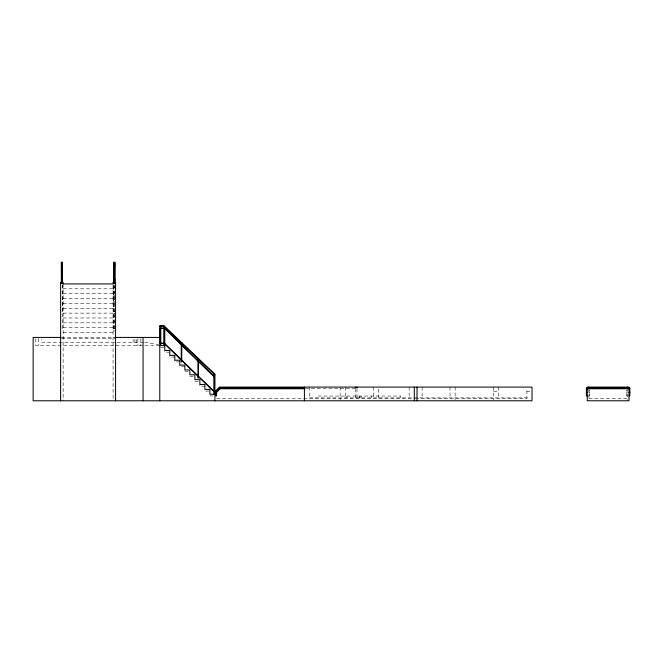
<?xml version="1.0" encoding="UTF-8"?>
<svg xmlns="http://www.w3.org/2000/svg" width="663" height="663" viewBox="0 0 663 663"><rect width="100%" height="100%" fill="white"/><g stroke="black" fill="none" stroke-linecap="round" stroke-linejoin="round"><path stroke-width="0.5" stroke-dasharray="3.31 2.49" d="M113.075 287.129L114.749 287.129M63.134 288.803L113.075 288.803M113.075 291.993L114.749 291.993M63.134 293.668L113.075 293.668M113.829 295.383L114.832 295.383M113.075 296.858L114.749 296.858M63.134 298.524L113.075 298.524M113.075 301.715L114.832 301.715M63.134 303.389L113.075 303.389M113.075 306.579L114.749 306.579M63.134 308.254L113.075 308.254M113.075 311.444L114.749 311.444M62.38 311.585L62.463 284.692M114.832 311.585L113.746 311.585L113.746 284.692M63.134 313.118L113.075 313.118M113.912 313.342L114.749 313.342M113.912 313.756L114.326 313.756M113.075 316.309L114.832 316.309M63.134 317.975L113.075 317.975M113.075 321.165L114.749 321.165M63.134 322.84L113.075 322.84M113.075 326.03L114.749 326.03M63.134 327.704L113.075 327.704M113.912 328.384L114.326 328.384L114.326 284.792M114.749 328.798L113.912 328.798L113.912 284.792M113.075 330.895L114.832 330.895M63.134 332.561L113.075 332.561M61.642 337.426L114.823 337.426M61.783 338.445L114.79 338.445M143.506 342.29L41.288 342.29L41.288 339.406M159.775 345.63L35.678 345.63L35.678 337.426M160.778 347.304L164.789 347.304M169.803 352.161L164.789 352.161L164.789 350.495M174.817 357.026L169.803 357.026L169.803 355.351M179.83 361.89L174.817 361.89L174.817 360.216M184.844 366.755L179.83 366.755L179.83 365.081M184.844 371.611L188.856 371.611M189.858 376.476L193.869 376.476M194.872 381.341L199.886 381.341M204.9 386.197L199.886 386.197L199.886 384.532M305.56 388.75L357.829 388.75M208.911 391.062L204.9 391.062L204.9 389.388M493.579 391.642L498.7 391.642M526.903 391.642L529.969 391.642M588.901 391.99L589.739 391.99M626.51 391.99L627.339 391.99M588.901 392.339L589.739 392.339M626.51 392.339L627.339 392.339M588.901 395.877L589.739 395.877L589.739 389.952M627.339 395.877L626.51 395.877L626.51 389.952M209.914 395.927L213.925 395.927M309.571 397.891L529.994 397.891M216.594 398.397L414.416 398.397M415.394 398.397L526.903 398.397L526.903 388.908M588.901 398.397L627.339 398.397M144.542 342.29L158.755 344.627M627.339 387.913L627.339 400.784M588.901 388.75L588.901 400.784M498.7 387.084L498.7 398.397M493.579 387.084L493.579 399.822M455.133 387.084L455.133 399.806M450.02 387.084L450.02 398.397M422.14 387.084L422.14 398.397M409.154 387.084L409.154 398.397M400.692 397.891L400.692 396.043L318.033 396.043L318.033 397.891M378.581 389.04L378.581 399.806M373.468 387.084L373.468 398.397M371.794 396.043L371.794 397.891M361.028 396.043L361.028 397.377L357.697 397.377L357.697 396.043M359.363 396.043L359.363 397.891M356.992 388.75L356.992 399.781M355.318 388.75L355.318 398.397M346.931 396.043L346.931 397.891M345.257 387.084L345.257 398.397M340.144 387.084L340.144 399.806M309.571 387.084L309.571 398.397M140.863 338.453L140.863 345.63M137.896 338.445L137.896 345.63M136.578 339.473L136.578 345.63M134.921 339.406L134.921 342.29M133.155 339.406L133.155 342.29M113.829 285.322L113.829 330.895M113.075 284.742L113.075 399.756M63.134 283.938L63.134 400.784M62.297 284.792L62.38 330.895M38.305 338.445L38.305 345.63"/><path stroke-width="0.99" d="M214.928 391.642L219.486 387.084L532.016 387.084L532.016 400.784L33.15 400.784L33.15 337.426L60.905 337.426M61.294 262.962L62.463 262.962M113.746 262.962L114.914 262.962M62.297 264.719L61.46 264.719L61.46 283.283M114.749 264.719L113.912 264.719L113.912 283.283M61.46 265.142L62.297 265.142M113.912 265.142L114.749 265.142M61.377 279.173L62.38 279.173M113.829 279.173L114.832 279.173M61.46 279.761L62.297 279.761M113.912 279.761L114.749 279.761M61.46 280.184L62.297 280.184M113.912 280.184L114.749 280.184M214.928 400.784L214.928 374.197L163.786 325.574L159.775 325.574L159.775 400.784M159.775 326.329L163.786 326.329L164.789 327.273L164.789 350.495L169.803 350.495L169.803 355.351L174.817 355.351L174.817 360.216L179.83 360.216L179.83 365.081L184.844 365.081L184.844 369.946L189.858 369.946L189.858 374.802L194.872 374.802L194.872 379.667L199.886 379.667L199.886 384.532L204.9 384.532L204.9 389.388L209.914 389.388L209.914 394.253L214.928 394.253M164.283 328.086L160.272 328.086L160.272 343.542L164.283 343.542L214.422 392.164L214.422 376.7L164.283 328.086L214.422 377.123M160.272 328.5L164.283 328.5M114.724 337.426L159.775 337.426M160.272 343.127L164.283 343.127L214.422 391.742M159.775 345.63L164.789 345.63M304.4 387.913L219.834 387.913L215.765 391.99L215.765 395.877L216.594 395.877L216.594 392.339L220.182 388.75L305.046 388.75M586.399 388.75L629.85 388.75M586.399 392.339L587.227 392.339M629.013 392.339L629.85 392.339M587.227 395.877L586.399 395.877L586.399 387.913L629.85 387.913L629.85 395.877L629.013 395.877M163.786 326.329L214.928 374.951M629.013 387.913L629.013 387.084L587.227 387.084L587.227 387.913M629.013 388.75L629.013 400.784L587.227 400.784L587.227 388.75M627.339 387.084L627.339 387.913M588.901 387.084L588.901 387.913M417.027 387.084L417.027 400.784M414.317 387.084L414.317 400.784M356.992 387.084L356.992 387.913M355.318 387.084L355.318 387.913M304.408 387.084L304.408 400.784M213.925 373.998L213.925 394.253M164.283 343.127L164.283 343.542M163.786 325.574L163.786 345.63M160.778 326.329L160.778 345.63M143.059 337.426L143.059 400.784M115.577 400.784L115.577 282.272L113.075 282.272L113.075 283.938L63.134 283.938L63.134 282.272L60.623 282.272L60.623 400.784M114.914 282.902L114.914 262.216L113.746 262.216L113.746 282.902M114.832 262.962L114.749 283.283M114.326 265.142L114.326 282.869M113.829 262.962L113.829 283.275M62.463 282.902L62.463 262.216L61.294 262.216L61.377 283.275M62.38 262.962L62.297 283.283M61.883 265.142L61.883 282.869M181.753 342.531L181.248 342.531L181.248 361.841L181.753 361.841L181.753 342.531M198.461 358.741L197.964 358.741L197.964 378.043L198.461 378.043L198.461 358.741"/></g></svg>
